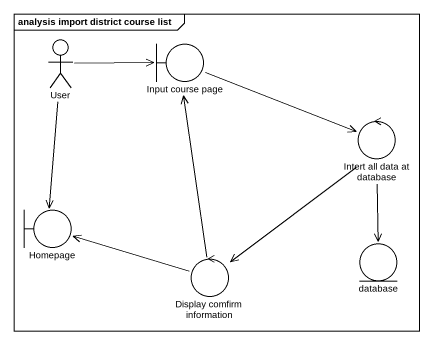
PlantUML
@startuml
mainframe analysis import district course list
actor User
boundary "Input course page" as Input_course_page
control "Intert all data at database" as Intert_all_data_at_database
boundary Homepage
entity "database" as database_
control "Display comfirm information" as Display_comfirm_information
User -right-> Input_course_page
User --> Homepage
Input_course_page -right-> Intert_all_data_at_database
Intert_all_data_at_database --> database_
Intert_all_data_at_database --> Display_comfirm_information
Display_comfirm_information -up-> Input_course_page
Display_comfirm_information -left-> Homepage
@enduml
